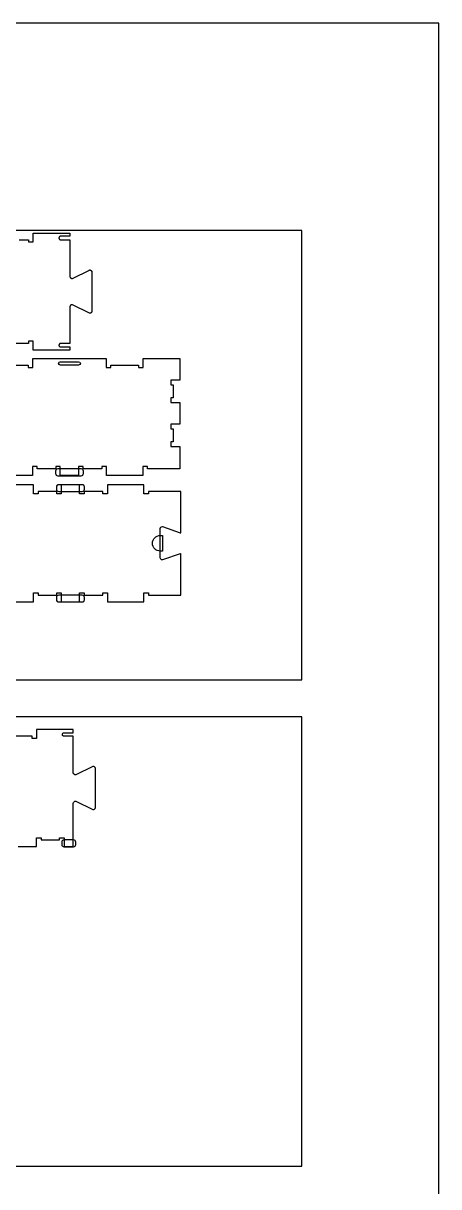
# Model space of a CAD drawing. Extents: x -34195 to -31012, y -17593 to -11999.
# Drawn here: x -32140 to -31012, y -15158 to -11999 of the extents above; entities that cross this region are included whole.
import ezdxf

# ---------------------------------------------------------------- set-up
doc = ezdxf.new("R2010")
doc.units = 0
for name, color, linetype in [('0_SHEET_SPRUCEPLY_2440X122', 1, 'CONTINUOUS'), ('3_ANYTOOL_CUTTHROUGH_INSID', 4, 'CONTINUOUS'), ('4_ANYTOOL_CUTTHROUGH_OUTSI', 5, 'CONTINUOUS'), ('5_ANYTOOL_HALF_MILL_9MM_IN', 3, 'CONTINUOUS'), ('DONOTCUT', 18, 'CONTINUOUS')]:
    doc.layers.add(name, color=color, linetype=linetype)

msp = doc.modelspace()

# ---------------------------------------------------------------- linework, layer by layer
at = {"layer": '0_SHEET_SPRUCEPLY_2440X122'}
for points in [[(-33823.6, -12561.7), (-33823.6, -13781.7), (-31383.6, -13781.7), (-31383.6, -12561.7)], [(-33823.6, -13881.7), (-33823.6, -15101.7), (-31383.6, -15101.7), (-31383.6, -13881.7)]]:
    msp.add_lwpolyline(points, close=True, dxfattribs=at)
at = {"layer": '3_ANYTOOL_CUTTHROUGH_INSID', "color": 4}
msp.add_lwpolyline([(-31989.8, -12927.4), (-32039.8, -12927.4, -1), (-32039.8, -12917.9), (-31989.8, -12917.9, -1)], format="xyb", close=True, dxfattribs=at)
at = {"layer": '4_ANYTOOL_CUTTHROUGH_OUTSI', "color": 5}
msp.add_lwpolyline([(-32164.8, -12927.4), (-32127.1, -12927.4), (-32127.1, -12933.4), (-32114.6, -12933.4), (-32114.6, -12909.4), (-32114.6, -12909.4), (-31915.1, -12909.4), (-31915.1, -12933.1), (-31915.1, -12933.4), (-31902.6, -12933.4), (-31902.6, -12927.4), (-31827.1, -12927.4), (-31827.1, -12933.4), (-31814.6, -12933.4), (-31814.6, -12933.1), (-31814.6, -12933.1), (-31814.6, -12909.4), (-31715.1, -12909.4), (-31715.1, -12967.9), (-31738.8, -12967.9), (-31739.1, -12967.9), (-31739.1, -12980.4), (-31733.1, -12980.4), (-31733.1, -13015.9), (-31739.1, -13015.9), (-31739.1, -13028.4), (-31715.1, -13028.4), (-31715.1, -13087.9), (-31739.1, -13087.9), (-31739.1, -13100.4), (-31733.1, -13100.4), (-31733.1, -13135.9), (-31739.1, -13135.9), (-31739.1, -13148.4), (-31715.1, -13148.4), (-31715.1, -13208.9), (-31802.6, -13208.9), (-31802.6, -13202.9), (-31815.1, -13202.9), (-31815.1, -13203.1), (-31815.1, -13203.1), (-31815.1, -13226.9), (-31864.8, -13226.9), (-31914.6, -13226.9), (-31914.6, -13202.9), (-31927.1, -13202.9), (-31927.1, -13208.9), (-31977.6, -13208.9), (-31977.6, -13202.9), (-31990.1, -13202.9), (-31990.1, -13226.9), (-32039.6, -13226.9), (-32039.6, -13202.9), (-32052.1, -13202.9), (-32052.1, -13208.9), (-32102.6, -13208.9), (-32102.6, -13202.9), (-32115.1, -13202.9), (-32115.1, -13226.9), (-32164.6, -13226.9)], dxfattribs=at)
for points in [[(-32211.9, -13569.8), (-32112.4, -13569.8), (-32112.4, -13545.8), (-32099.9, -13545.8), (-32099.9, -13551.8), (-32049.4, -13551.8), (-32049.4, -13545.8), (-32049.2, -13545.8), (-32049.2, -13545.8), (-32037.2, -13545.8), (-32036.9, -13545.8), (-32036.9, -13546), (-32036.9, -13569.8), (-31987.4, -13569.8), (-31987.4, -13546), (-31987.4, -13545.8), (-31974.9, -13545.8), (-31974.9, -13551.8), (-31924.4, -13551.8), (-31924.4, -13545.8), (-31911.9, -13545.8), (-31911.9, -13569.8), (-31812.4, -13569.8), (-31812.4, -13545.8), (-31799.9, -13545.8), (-31799.9, -13551.8), (-31712.4, -13551.8), (-31712.4, -13439.1), (-31712.4, -13439.1, 0.061485), (-31713.8, -13439.4), (-31762.1, -13456.3), (-31762.2, -13456.3), (-31762.2, -13456.3), (-31762.2, -13456.3, -0.414214), (-31768.4, -13450), (-31768.4, -13372), (-31768.4, -13371.9), (-31768.4, -13371.7), (-31768.4, -13371.6), (-31768.4, -13371.4), (-31768.4, -13371.3), (-31768.4, -13371.1), (-31768.4, -13371), (-31768.3, -13370.8), (-31768.3, -13370.7), (-31768.3, -13370.5), (-31768.2, -13370.4), (-31768.2, -13370.2), (-31768.1, -13370.1), (-31768.1, -13369.9), (-31768, -13369.8), (-31768, -13369.6), (-31767.9, -13369.5), (-31767.8, -13369.4), (-31767.8, -13369.2), (-31767.7, -13369.1), (-31767.6, -13368.9), (-31767.6, -13368.8), (-31767.5, -13368.7), (-31767.4, -13368.6), (-31767.3, -13368.4), (-31767.2, -13368.3), (-31767.1, -13368.2), (-31767, -13368.1), (-31766.9, -13367.9), (-31766.8, -13367.8), (-31766.7, -13367.7), (-31766.6, -13367.6, -0.198912), (-31762.2, -13365.8), (-31762.2, -13365.8), (-31762.1, -13365.8), (-31713.8, -13382.7), (-31713.8, -13382.7, 0.061485), (-31712.4, -13382.9), (-31712.4, -13270.3), (-31799.9, -13270.3), (-31799.9, -13276.3), (-31812.4, -13276.3), (-31812.4, -13276), (-31812.4, -13276), (-31812.4, -13252.3), (-31862.2, -13252.3), (-31911.9, -13252.3), (-31911.9, -13276.3), (-31924.4, -13276.3), (-31924.4, -13270.3), (-31974.9, -13270.3), (-31974.9, -13276.3), (-31987.4, -13276.3), (-31987.4, -13252.3), (-32036.9, -13252.3), (-32036.9, -13276.3), (-32049.4, -13276.3), (-32049.4, -13270.3), (-32099.9, -13270.3), (-32099.9, -13276.3), (-32112.4, -13276.3), (-32112.4, -13252.3), (-32179.6, -13252.3)], [(-32154.3, -14234.1), (-32104.5, -14234.1), (-32104.5, -14210.1), (-32092, -14210.1), (-32092, -14216.1), (-32041.5, -14216.1), (-32041.5, -14210.1), (-32041.3, -14210.1), (-32041.3, -14210.1), (-32029, -14210.1), (-32029, -14234.1), (-32004.5, -14234.1), (-32004.5, -14234.1), (-32004.5, -14117.4, -0.463455), (-31997.2, -14111.3), (-31997.2, -14111.3), (-31997.2, -14111.3), (-31951.2, -14133.9), (-31951.2, -14133.9, 0.461531), (-31944.5, -14128.3), (-31944.5, -14022.4, 0.220464), (-31946.5, -14018, 0.218803), (-31951.2, -14016.7), (-31997.2, -14039.4), (-31997.2, -14039.4), (-31997.2, -14039.4), (-31997.2, -14039.4, -0.220464), (-32002.3, -14038), (-32002.4, -14037.9), (-32002.5, -14037.8), (-32002.7, -14037.7), (-32002.8, -14037.6), (-32002.9, -14037.4), (-32003, -14037.3), (-32003.1, -14037.2), (-32003.2, -14037.1), (-32003.3, -14036.9), (-32003.4, -14036.8), (-32003.5, -14036.6), (-32003.6, -14036.5), (-32003.7, -14036.3), (-32003.8, -14036.2), (-32003.9, -14036), (-32003.9, -14035.9), (-32004, -14035.7), (-32004.1, -14035.6), (-32004.1, -14035.4), (-32004.2, -14035.2), (-32004.2, -14035.1), (-32004.3, -14034.9), (-32004.3, -14034.7), (-32004.4, -14034.6), (-32004.4, -14034.4), (-32004.4, -14034.2), (-32004.5, -14034.1), (-32004.5, -14033.9), (-32004.5, -14033.7), (-32004.5, -14033.6), (-32004.5, -14033.4), (-32004.5, -14033.3), (-32004.5, -13934.6), (-32029.3, -13934.6), (-32029.3, -13934.6), (-32029.4, -13934.6), (-32029.5, -13934.6), (-32029.6, -13934.6), (-32029.7, -13934.6), (-32029.8, -13934.6), (-32029.9, -13934.5), (-32030, -13934.5), (-32030.1, -13934.5), (-32030.2, -13934.5), (-32030.3, -13934.5), (-32030.5, -13934.4), (-32030.6, -13934.4), (-32030.7, -13934.4), (-32030.8, -13934.3), (-32030.9, -13934.3), (-32031, -13934.3), (-32031.1, -13934.2), (-32031.2, -13934.2), (-32031.3, -13934.1), (-32031.4, -13934.1), (-32031.6, -13934), (-32031.7, -13933.9), (-32031.8, -13933.9), (-32031.9, -13933.8), (-32032, -13933.7), (-32032.1, -13933.7), (-32032.2, -13933.6), (-32032.3, -13933.5), (-32032.4, -13933.4), (-32032.4, -13933.4), (-32032.5, -13933.3), (-32032.6, -13933.2), (-32032.7, -13933.1), (-32032.8, -13933), (-32032.9, -13932.9), (-32032.9, -13932.8), (-32033, -13932.7), (-32033.1, -13932.6), (-32033.2, -13932.5), (-32033.2, -13932.4), (-32033.3, -13932.3), (-32033.4, -13932.2), (-32033.4, -13932.1), (-32033.5, -13932), (-32033.5, -13931.9), (-32033.6, -13931.8), (-32033.6, -13931.7), (-32033.7, -13931.6), (-32033.7, -13931.5), (-32033.8, -13931.4), (-32033.8, -13931.3), (-32033.8, -13931.1), (-32033.9, -13931), (-32033.9, -13930.9), (-32033.9, -13930.8), (-32033.9, -13930.7), (-32034, -13930.6), (-32034, -13930.5), (-32034, -13930.4), (-32034, -13930.3), (-32034, -13930.2), (-32034, -13930), (-32034, -13929.9), (-32034, -13929.8, -0.414214), (-32029.3, -13925.1), (-32004.5, -13925.1), (-32004.5, -13916.6), (-32104, -13916.6), (-32104, -13916.6), (-32104, -13940.3), (-32104, -13940.6), (-32116.5, -13940.6), (-32116.5, -13934.6), (-32192, -13934.6)]]:
    msp.add_lwpolyline(points, format="xyb", dxfattribs=at)
msp.add_polyline3d([(-32151.4, -12586.9, 0), (-32125.9, -12586.9, 0), (-32125.9, -12592.9, 0), (-32113.4, -12592.9, 0), (-32113.4, -12568.9, 0), (-32013.9, -12568.9, 0), (-32013.9, -12577.4, 0), (-32038.7, -12577.4, 0), (-32038.8, -12577.4, 0), (-32038.9, -12577.4, 0), (-32039, -12577.4, 0), (-32039.1, -12577.4, 0), (-32039.2, -12577.4, 0), (-32039.3, -12577.5, 0), (-32039.4, -12577.5, 0), (-32039.5, -12577.5, 0), (-32039.6, -12577.5, 0), (-32039.7, -12577.5, 0), (-32039.8, -12577.6, 0), (-32040, -12577.6, 0), (-32040.1, -12577.6, 0), (-32040.2, -12577.7, 0), (-32040.3, -12577.7, 0), (-32040.4, -12577.7, 0), (-32040.5, -12577.8, 0), (-32040.6, -12577.8, 0), (-32040.7, -12577.9, 0), (-32040.8, -12577.9, 0), (-32040.9, -12578, 0), (-32041, -12578.1, 0), (-32041.2, -12578.1, 0), (-32041.3, -12578.2, 0), (-32041.4, -12578.3, 0), (-32041.5, -12578.3, 0), (-32041.6, -12578.4, 0), (-32041.6, -12578.5, 0), (-32041.7, -12578.5, 0), (-32041.8, -12578.6, 0), (-32041.9, -12578.7, 0), (-32042, -12578.8, 0), (-32042.1, -12578.9, 0), (-32042.2, -12579, 0), (-32042.3, -12579.1, 0), (-32042.3, -12579.2, 0), (-32042.4, -12579.3, 0), (-32042.5, -12579.4, 0), (-32042.6, -12579.5, 0), (-32042.6, -12579.6, 0), (-32042.7, -12579.7, 0), (-32042.8, -12579.8, 0), (-32042.8, -12579.9, 0), (-32042.9, -12580, 0), (-32042.9, -12580.1, 0), (-32043, -12580.2, 0), (-32043, -12580.3, 0), (-32043.1, -12580.4, 0), (-32043.1, -12580.5, 0), (-32043.2, -12580.6, 0), (-32043.2, -12580.7, 0), (-32043.2, -12580.9, 0), (-32043.3, -12581, 0), (-32043.3, -12581.1, 0), (-32043.3, -12581.2, 0), (-32043.3, -12581.3, 0), (-32043.3, -12581.4, 0), (-32043.4, -12581.5, 0), (-32043.4, -12581.6, 0), (-32043.4, -12581.7, 0), (-32043.4, -12581.8, 0), (-32043.4, -12581.9, 0), (-32043.4, -12582.1, 0), (-32043.4, -12582.2, 0), (-32043.4, -12582.3, 0), (-32043.4, -12582.4, 0), (-32043.4, -12582.5, 0), (-32043.4, -12582.6, 0), (-32043.4, -12582.7, 0), (-32043.4, -12582.8, 0), (-32043.3, -12582.9, 0), (-32043.3, -12583, 0), (-32043.3, -12583.1, 0), (-32043.3, -12583.2, 0), (-32043.3, -12583.4, 0), (-32043.2, -12583.5, 0), (-32043.2, -12583.6, 0), (-32043.2, -12583.7, 0), (-32043.1, -12583.8, 0), (-32043.1, -12583.9, 0), (-32043, -12584, 0), (-32043, -12584.1, 0), (-32042.9, -12584.2, 0), (-32042.9, -12584.3, 0), (-32042.8, -12584.4, 0), (-32042.8, -12584.6, 0), (-32042.7, -12584.7, 0), (-32042.6, -12584.8, 0), (-32042.6, -12584.9, 0), (-32042.5, -12585, 0), (-32042.4, -12585.1, 0), (-32042.3, -12585.2, 0), (-32042.3, -12585.2, 0), (-32042.2, -12585.3, 0), (-32042.1, -12585.4, 0), (-32042, -12585.5, 0), (-32041.9, -12585.6, 0), (-32041.8, -12585.7, 0), (-32041.7, -12585.8, 0), (-32041.6, -12585.8, 0), (-32041.6, -12585.9, 0), (-32041.5, -12586, 0), (-32041.4, -12586.1, 0), (-32041.3, -12586.1, 0), (-32041.2, -12586.2, 0), (-32041, -12586.3, 0), (-32040.9, -12586.3, 0), (-32040.8, -12586.4, 0), (-32040.7, -12586.4, 0), (-32040.6, -12586.5, 0), (-32040.5, -12586.5, 0), (-32040.4, -12586.6, 0), (-32040.3, -12586.6, 0), (-32040.2, -12586.7, 0), (-32040.1, -12586.7, 0), (-32040, -12586.7, 0), (-32039.8, -12586.8, 0), (-32039.7, -12586.8, 0), (-32039.6, -12586.8, 0), (-32039.5, -12586.8, 0), (-32039.4, -12586.8, 0), (-32039.3, -12586.9, 0), (-32039.2, -12586.9, 0), (-32039.1, -12586.9, 0), (-32039, -12586.9, 0), (-32038.9, -12586.9, 0), (-32038.8, -12586.9, 0), (-32038.7, -12586.9, 0), (-32013.9, -12586.9, 0), (-32013.9, -12685.6, 0), (-32013.9, -12685.7, 0), (-32013.9, -12685.9, 0), (-32013.9, -12686.1, 0), (-32013.9, -12686.2, 0), (-32013.8, -12686.4, 0), (-32013.8, -12686.6, 0), (-32013.8, -12686.7, 0), (-32013.8, -12686.9, 0), (-32013.7, -12687.1, 0), (-32013.7, -12687.2, 0), (-32013.6, -12687.4, 0), (-32013.6, -12687.6, 0), (-32013.5, -12687.7, 0), (-32013.5, -12687.9, 0), (-32013.4, -12688, 0), (-32013.3, -12688.2, 0), (-32013.2, -12688.4, 0), (-32013.2, -12688.5, 0), (-32013.1, -12688.7, 0), (-32013, -12688.8, 0), (-32012.9, -12689, 0), (-32012.8, -12689.1, 0), (-32012.7, -12689.2, 0), (-32012.6, -12689.4, 0), (-32012.5, -12689.5, 0), (-32012.4, -12689.6, 0), (-32012.3, -12689.8, 0), (-32012.2, -12689.9, 0), (-32012.1, -12690, 0), (-32011.9, -12690.1, 0), (-32011.8, -12690.2, 0), (-32011.7, -12690.3, 0), (-32011.6, -12690.5, 0), (-32011.4, -12690.6, 0), (-32011.3, -12690.7, 0), (-32011.2, -12690.7, 0), (-32011, -12690.8, 0), (-32010.9, -12690.9, 0), (-32010.7, -12691, 0), (-32010.6, -12691.1, 0), (-32010.4, -12691.2, 0), (-32010.3, -12691.2, 0), (-32010.1, -12691.3, 0), (-32010, -12691.4, 0), (-32009.8, -12691.4, 0), (-32009.6, -12691.5, 0), (-32009.5, -12691.6, 0), (-32009.3, -12691.6, 0), (-32009.1, -12691.6, 0), (-32009, -12691.7, 0), (-32008.8, -12691.7, 0), (-32008.6, -12691.7, 0), (-32008.5, -12691.8, 0), (-32008.3, -12691.8, 0), (-32008.1, -12691.8, 0), (-32008, -12691.8, 0), (-32007.8, -12691.8, 0), (-32007.6, -12691.8, 0), (-32007.5, -12691.8, 0), (-32007.3, -12691.8, 0), (-32007.1, -12691.8, 0), (-32007, -12691.8, 0), (-32006.8, -12691.8, 0), (-32006.6, -12691.7, 0), (-32006.6, -12691.7, 0), (-32006.6, -12691.7, 0), (-31960.6, -12669.1, 0), (-31960.4, -12669, 0), (-31960.3, -12669, 0), (-31960.1, -12669, 0), (-31960, -12669, 0), (-31959.8, -12669, 0), (-31959.6, -12669, 0), (-31959.5, -12669, 0), (-31959.3, -12669, 0), (-31959.2, -12669, 0), (-31959, -12669, 0), (-31958.9, -12669, 0), (-31958.7, -12669.1, 0), (-31958.6, -12669.1, 0), (-31958.4, -12669.1, 0), (-31958.3, -12669.2, 0), (-31958.1, -12669.2, 0), (-31957.9, -12669.3, 0), (-31957.8, -12669.3, 0), (-31957.6, -12669.4, 0), (-31957.5, -12669.4, 0), (-31957.4, -12669.5, 0), (-31957.2, -12669.5, 0), (-31957.1, -12669.6, 0), (-31956.9, -12669.7, 0), (-31956.8, -12669.8, 0), (-31956.7, -12669.8, 0), (-31956.5, -12669.9, 0), (-31956.4, -12670, 0), (-31956.3, -12670.1, 0), (-31956.2, -12670.2, 0), (-31956, -12670.3, 0), (-31955.9, -12670.4, 0), (-31955.8, -12670.5, 0), (-31955.7, -12670.6, 0), (-31955.6, -12670.7, 0), (-31955.5, -12670.8, 0), (-31955.4, -12670.9, 0), (-31955.3, -12671, 0), (-31955.2, -12671.1, 0), (-31955.1, -12671.3, 0), (-31955, -12671.4, 0), (-31954.9, -12671.5, 0), (-31954.8, -12671.6, 0), (-31954.7, -12671.8, 0), (-31954.6, -12671.9, 0), (-31954.6, -12672, 0), (-31954.5, -12672.2, 0), (-31954.4, -12672.3, 0), (-31954.4, -12672.5, 0), (-31954.3, -12672.6, 0), (-31954.3, -12672.8, 0), (-31954.2, -12672.9, 0), (-31954.2, -12673.1, 0), (-31954.1, -12673.2, 0), (-31954.1, -12673.4, 0), (-31954, -12673.5, 0), (-31954, -12673.7, 0), (-31954, -12673.8, 0), (-31954, -12674, 0), (-31953.9, -12674.1, 0), (-31953.9, -12674.3, 0), (-31953.9, -12674.4, 0), (-31953.9, -12674.6, 0), (-31953.9, -12674.7, 0), (-31953.9, -12780.6, 0), (-31953.9, -12780.7, 0), (-31953.9, -12780.9, 0), (-31953.9, -12781, 0), (-31953.9, -12781.2, 0), (-31954, -12781.3, 0), (-31954, -12781.5, 0), (-31954, -12781.6, 0), (-31954, -12781.8, 0), (-31954.1, -12781.9, 0), (-31954.1, -12782.1, 0), (-31954.2, -12782.2, 0), (-31954.2, -12782.4, 0), (-31954.3, -12782.5, 0), (-31954.3, -12782.7, 0), (-31954.4, -12782.8, 0), (-31954.4, -12783, 0), (-31954.5, -12783.1, 0), (-31954.6, -12783.3, 0), (-31954.6, -12783.4, 0), (-31954.7, -12783.5, 0), (-31954.8, -12783.7, 0), (-31954.9, -12783.8, 0), (-31955, -12783.9, 0), (-31955.1, -12784.1, 0), (-31955.2, -12784.2, 0), (-31955.3, -12784.3, 0), (-31955.4, -12784.4, 0), (-31955.5, -12784.5, 0), (-31955.6, -12784.6, 0), (-31955.7, -12784.7, 0), (-31955.8, -12784.9, 0), (-31955.9, -12785, 0), (-31956, -12785, 0), (-31956.2, -12785.1, 0), (-31956.3, -12785.2, 0), (-31956.4, -12785.3, 0), (-31956.5, -12785.4, 0), (-31956.7, -12785.5, 0), (-31956.8, -12785.6, 0), (-31956.9, -12785.6, 0), (-31957.1, -12785.7, 0), (-31957.2, -12785.8, 0), (-31957.4, -12785.8, 0), (-31957.5, -12785.9, 0), (-31957.6, -12786, 0), (-31957.8, -12786, 0), (-31957.9, -12786.1, 0), (-31958.1, -12786.1, 0), (-31958.3, -12786.2, 0), (-31958.4, -12786.2, 0), (-31958.6, -12786.2, 0), (-31958.7, -12786.2, 0), (-31958.9, -12786.3, 0), (-31959, -12786.3, 0), (-31959.2, -12786.3, 0), (-31959.3, -12786.3, 0), (-31959.5, -12786.3, 0), (-31959.6, -12786.3, 0), (-31959.8, -12786.3, 0), (-31960, -12786.3, 0), (-31960.1, -12786.3, 0), (-31960.3, -12786.3, 0), (-31960.4, -12786.3, 0), (-31960.6, -12786.3, 0), (-32006.6, -12763.6, 0), (-32006.6, -12763.6, 0), (-32006.8, -12763.6, 0), (-32007, -12763.5, 0), (-32007.1, -12763.5, 0), (-32007.3, -12763.5, 0), (-32007.5, -12763.5, 0), (-32007.6, -12763.5, 0), (-32007.8, -12763.5, 0), (-32008, -12763.5, 0), (-32008.1, -12763.5, 0), (-32008.3, -12763.5, 0), (-32008.5, -12763.5, 0), (-32008.6, -12763.6, 0), (-32008.8, -12763.6, 0), (-32009, -12763.6, 0), (-32009.1, -12763.7, 0), (-32009.3, -12763.7, 0), (-32009.5, -12763.8, 0), (-32009.6, -12763.8, 0), (-32009.8, -12763.9, 0), (-32010, -12763.9, 0), (-32010.1, -12764, 0), (-32010.3, -12764.1, 0), (-32010.4, -12764.1, 0), (-32010.6, -12764.2, 0), (-32010.7, -12764.3, 0), (-32010.9, -12764.4, 0), (-32011, -12764.5, 0), (-32011.2, -12764.6, 0), (-32011.3, -12764.7, 0), (-32011.4, -12764.8, 0), (-32011.6, -12764.9, 0), (-32011.7, -12765, 0), (-32011.8, -12765.1, 0), (-32011.9, -12765.2, 0), (-32012.1, -12765.3, 0), (-32012.2, -12765.4, 0), (-32012.3, -12765.6, 0), (-32012.4, -12765.7, 0), (-32012.5, -12765.8, 0), (-32012.6, -12765.9, 0), (-32012.7, -12766.1, 0), (-32012.8, -12766.2, 0), (-32012.9, -12766.4, 0), (-32013, -12766.5, 0), (-32013.1, -12766.7, 0), (-32013.2, -12766.8, 0), (-32013.2, -12767, 0), (-32013.3, -12767.1, 0), (-32013.4, -12767.3, 0), (-32013.5, -12767.4, 0), (-32013.5, -12767.6, 0), (-32013.6, -12767.8, 0), (-32013.6, -12767.9, 0), (-32013.7, -12768.1, 0), (-32013.7, -12768.2, 0), (-32013.8, -12768.4, 0), (-32013.8, -12768.6, 0), (-32013.8, -12768.7, 0), (-32013.8, -12768.9, 0), (-32013.9, -12769.1, 0), (-32013.9, -12769.2, 0), (-32013.9, -12769.4, 0), (-32013.9, -12769.6, 0), (-32013.9, -12769.7, 0), (-32013.9, -12868.4, 0), (-32038.7, -12868.4, 0), (-32038.8, -12868.4, 0), (-32038.9, -12868.4, 0), (-32039, -12868.4, 0), (-32039.1, -12868.4, 0), (-32039.2, -12868.4, 0), (-32039.3, -12868.5, 0), (-32039.4, -12868.5, 0), (-32039.5, -12868.5, 0), (-32039.6, -12868.5, 0), (-32039.7, -12868.5, 0), (-32039.8, -12868.6, 0), (-32040, -12868.6, 0), (-32040.1, -12868.6, 0), (-32040.2, -12868.7, 0), (-32040.3, -12868.7, 0), (-32040.4, -12868.7, 0), (-32040.5, -12868.8, 0), (-32040.6, -12868.8, 0), (-32040.7, -12868.9, 0), (-32040.8, -12868.9, 0), (-32040.9, -12869, 0), (-32041, -12869.1, 0), (-32041.2, -12869.1, 0), (-32041.3, -12869.2, 0), (-32041.4, -12869.3, 0), (-32041.5, -12869.3, 0), (-32041.6, -12869.4, 0), (-32041.6, -12869.5, 0), (-32041.7, -12869.5, 0), (-32041.8, -12869.6, 0), (-32041.9, -12869.7, 0), (-32042, -12869.8, 0), (-32042.1, -12869.9, 0), (-32042.2, -12870, 0), (-32042.3, -12870.1, 0), (-32042.3, -12870.2, 0), (-32042.4, -12870.3, 0), (-32042.5, -12870.4, 0), (-32042.6, -12870.5, 0), (-32042.6, -12870.6, 0), (-32042.7, -12870.7, 0), (-32042.8, -12870.8, 0), (-32042.8, -12870.9, 0), (-32042.9, -12871, 0), (-32042.9, -12871.1, 0), (-32043, -12871.2, 0), (-32043, -12871.3, 0), (-32043.1, -12871.4, 0), (-32043.1, -12871.5, 0), (-32043.2, -12871.6, 0), (-32043.2, -12871.7, 0), (-32043.2, -12871.9, 0), (-32043.3, -12872, 0), (-32043.3, -12872.1, 0), (-32043.3, -12872.2, 0), (-32043.3, -12872.3, 0), (-32043.3, -12872.4, 0), (-32043.4, -12872.5, 0), (-32043.4, -12872.6, 0), (-32043.4, -12872.7, 0), (-32043.4, -12872.8, 0), (-32043.4, -12872.9, 0), (-32043.4, -12873.1, 0), (-32043.4, -12873.2, 0), (-32043.4, -12873.3, 0), (-32043.4, -12873.4, 0), (-32043.4, -12873.5, 0), (-32043.4, -12873.6, 0), (-32043.4, -12873.7, 0), (-32043.4, -12873.8, 0), (-32043.3, -12873.9, 0), (-32043.3, -12874, 0), (-32043.3, -12874.1, 0), (-32043.3, -12874.2, 0), (-32043.3, -12874.4, 0), (-32043.2, -12874.5, 0), (-32043.2, -12874.6, 0), (-32043.2, -12874.7, 0), (-32043.1, -12874.8, 0), (-32043.1, -12874.9, 0), (-32043, -12875, 0), (-32043, -12875.1, 0), (-32042.9, -12875.2, 0), (-32042.9, -12875.3, 0), (-32042.8, -12875.4, 0), (-32042.8, -12875.6, 0), (-32042.7, -12875.7, 0), (-32042.6, -12875.8, 0), (-32042.6, -12875.9, 0), (-32042.5, -12876, 0), (-32042.4, -12876.1, 0), (-32042.3, -12876.2, 0), (-32042.3, -12876.2, 0), (-32042.2, -12876.3, 0), (-32042.1, -12876.4, 0), (-32042, -12876.5, 0), (-32041.9, -12876.6, 0), (-32041.8, -12876.7, 0), (-32041.7, -12876.8, 0), (-32041.6, -12876.8, 0), (-32041.6, -12876.9, 0), (-32041.5, -12877, 0), (-32041.4, -12877.1, 0), (-32041.3, -12877.1, 0), (-32041.2, -12877.2, 0), (-32041, -12877.3, 0), (-32040.9, -12877.3, 0), (-32040.8, -12877.4, 0), (-32040.7, -12877.4, 0), (-32040.6, -12877.5, 0), (-32040.5, -12877.5, 0), (-32040.4, -12877.6, 0), (-32040.3, -12877.6, 0), (-32040.2, -12877.7, 0), (-32040.1, -12877.7, 0), (-32040, -12877.7, 0), (-32039.8, -12877.8, 0), (-32039.7, -12877.8, 0), (-32039.6, -12877.8, 0), (-32039.5, -12877.8, 0), (-32039.4, -12877.8, 0), (-32039.3, -12877.9, 0), (-32039.2, -12877.9, 0), (-32039.1, -12877.9, 0), (-32039, -12877.9, 0), (-32038.9, -12877.9, 0), (-32038.8, -12877.9, 0), (-32038.7, -12877.9, 0), (-32013.9, -12877.9, 0), (-32013.9, -12886.4, 0), (-32113.4, -12886.4, 0), (-32113.4, -12862.4, 0), (-32125.9, -12862.4, 0), (-32125.9, -12868.4, 0), (-32263.9, -12868.4, 0)], dxfattribs=at)
at = {"layer": '5_ANYTOOL_HALF_MILL_9MM_IN', "color": 3}
for points in [[(-32046.7, -13208.9, 0.414214), (-32052.7, -13214.9), (-32052.7, -13221.4, 0.414214), (-32046.7, -13227.4), (-31983, -13227.4, 0.414214), (-31977, -13221.4), (-31977, -13214.9, 0.414214), (-31983, -13208.9)], [(-32044.1, -13251.8, 0.414214), (-32050.1, -13257.8), (-32050.1, -13264.3, 0.414214), (-32044.1, -13270.3), (-31980.3, -13270.3, 0.414214), (-31974.3, -13264.3), (-31974.3, -13257.8, 0.414214), (-31980.3, -13251.8)], [(-31768.2, -13432.3, -1), (-31768.2, -13389.8), (-31767.9, -13389.8), (-31761.9, -13389.8), (-31761.9, -13432.3), (-31767.9, -13432.3), (-31768.2, -13432.3)], [(-32044.1, -13551.8, 0.414214), (-32050.1, -13557.8), (-32050.1, -13564.3, 0.414214), (-32044.1, -13570.3), (-31980.3, -13570.3, 0.414214), (-31974.3, -13564.3), (-31974.3, -13557.8, 0.414214), (-31980.3, -13551.8)], [(-32029.9, -14216.1, 0.414214), (-32035.9, -14222.1), (-32035.9, -14228.6, 0.414214), (-32029.9, -14234.6), (-32003.6, -14234.6, 0.414214), (-31997.6, -14228.6), (-31997.6, -14222.1, 0.414214), (-32003.6, -14216.1)]]:
    msp.add_lwpolyline(points, format="xyb", close=True, dxfattribs=at)
at = {"layer": 'DONOTCUT'}
msp.add_lwpolyline([(-34195.3, -17592.7), (-31011.9, -17592.7), (-31011.9, -11999.3), (-34195.3, -11999.3)], close=True, dxfattribs=at)

doc.saveas('drawing.dxf')
